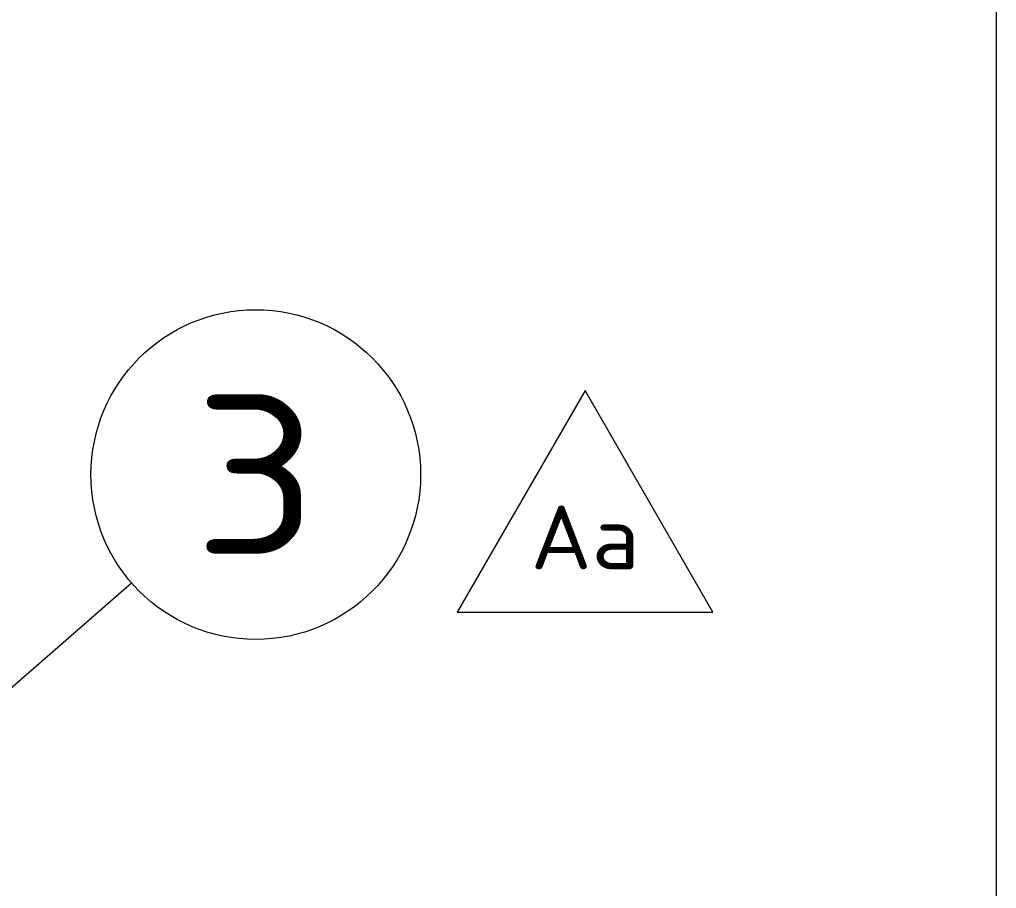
# Model space of a CAD drawing. Extents: x 23 to 417, y 3 to 294.
# Drawn here: x 157.56 to 172.87, y 112.24 to 125.86 of the extents above; entities that cross this region are included whole.
import ezdxf
from ezdxf.enums import TextEntityAlignment as Align

# ---------------------------------------------------------------- set-up
doc = ezdxf.new("R2010")
doc.units = 0
doc.layers.get('0').update_dxf_attribs({"lineweight": 13})
doc.styles.get("Standard").update_dxf_attribs({"font": 'isocp.shx'})
doc.dimstyles.get("Standard").update_dxf_attribs({"dimtxt": 2.5, "dimasz": 2.5, "dimexe": 1.25, "dimexo": 0.625, "dimtad": 1, "dimtxsty": 'Standard', "dimcen": 2.5, "dimadec": 0, "dimazin": 0, "dimtfac": 1, "dimtmove": 0, "dimatfit": 0, "dimfxl": 0, "dimarcsym": 0})

# ---------------------------------------------------------------- blocks, each defined once
blk = doc.blocks.new('*D491')
at = {"color": 30, "lineweight": 13, "ltscale": 0.321441, "transparency": 16777216}
blk.add_line((133.781, 115.712), (133.781, 128.57), dxfattribs=at)
at = {"color": 30, "lineweight": 13, "transparency": 16777216}
for p, q in [((172.873, 100.59), (172.873, 128.57)), ((133.781, 126.57), (172.873, 126.57))]:
    blk.add_line(p, q, dxfattribs=at)
for points in [[(135.713, 127.087), (133.781, 126.57), (135.713, 126.052)], [(170.941, 126.052), (172.873, 126.57), (170.941, 127.087)]]:
    blk.add_lwpolyline(points, dxfattribs=at)
for s, height, width, p, p2 in [('[', 2, 1.552527, (161.969, 128.57), (162.745, 128.57)), (']', 2, 1.552527, (169.429, 128.57), (170.205, 128.57)), ('195.5', 2, 1.537044, (145.368, 128.57), (153.96, 128.57)), ('7.7', 2, 1.51098, (163.745, 128.57), (168.429, 128.57)), ('%%p10', 1.4, 1.55393, (155.16, 128.87), (158.969, 128.87)), ('/', 1, 1.818182, (159.969, 129.07), (160.969, 129.07))]:
    blk.add_text(s, height=height, dxfattribs=dict(at, width=width)).set_placement(p, p2, align=Align.FIT)
blk = doc.blocks.new('BLOCK4454')
at = {"color": 7, "lineweight": 13}
blk.add_lwpolyline([(118.702, 86.302), (138.744, 86.302), (128.723, 103.659)], close=True, dxfattribs=at)
blk.add_text('Aa', height=5, dxfattribs=at).set_placement((124.451, 89.666), (132.995, 89.666), align=Align.FIT)
blk = doc.blocks.new('BLOCK4549')
at = {"color": 7, "lineweight": 13}
blk.add_line((51.159, 52.016), (93.175, 88.604), dxfattribs=at)
blk.add_lwpolyline([(56.744, 60.311), (51.159, 52.016), (60.143, 56.407)], dxfattribs=at)
blk.add_circle((102.915, 97.085), 12.915, dxfattribs=at)
blk.add_text('3', height=12.5, dxfattribs=at).set_placement((98.059, 90.835), (107.771, 90.835), align=Align.FIT)

msp = doc.modelspace()

# ---------------------------------------------------------------- block references
at = {"lineweight": 0, "xscale": 0.2, "yscale": 0.2, "zscale": 0.2}
for name in ['BLOCK4549', 'BLOCK4454']:
    msp.add_blockref(name, (140.6807, 99.3118), dxfattribs=at)

# ---------------------------------------------------------------- dimensions: what is measured, and where the dimension line sits
at = {"color": 0, "lineweight": 0}
dim = msp.add_linear_dim(base=(133.7807, 126.5695), p1=(172.8727, 99.5898), p2=(133.7807, 114.7119), angle=179.99905, text='<>{}{%%p10}', dimstyle='Standard', override={"dimlfac": 5, "dimtol": 0, "dimlim": 0, "dimtp": 10, "dimtm": 10}, dxfattribs=at)
dim.commit()
dim.dimension.update_dxf_attribs({"geometry": '*D491', "text_midpoint": (157.7867, 126.5695), "dimtype": 160})

doc.saveas('drawing.dxf')
